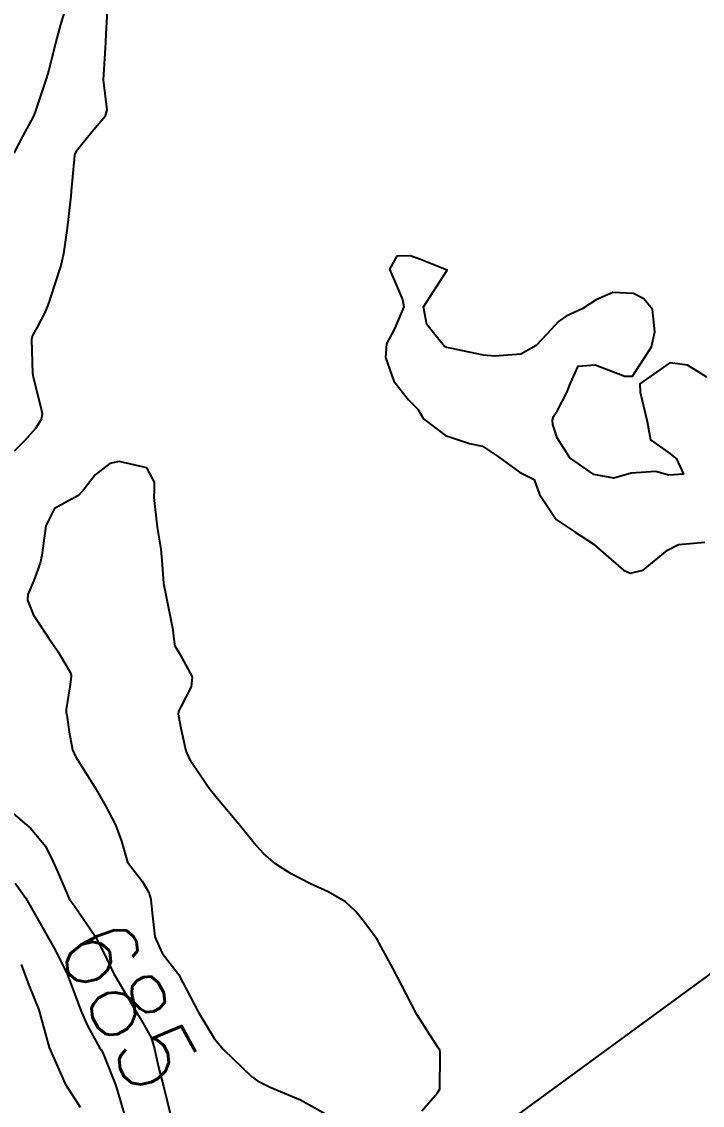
# Model space of a CAD drawing. Header units: metres. Extents: x 298520 to 308411, y 7433745 to 7450750.
# Drawn here: x 301202.5 to 301239, y 7443101.7 to 7443159.9 of the extents above; entities that cross this region are included whole.
import ezdxf
from ezdxf.enums import TextEntityAlignment as Align

# ---------------------------------------------------------------- set-up
doc = ezdxf.new("R2010")
doc.units = ezdxf.units.M
doc.header["$LTSCALE"] = 10
doc.linetypes.add('CONTINUO', pattern=[0])
doc.linetypes.add('DASHED', pattern=[0.75, 0.5, -0.25])
for name, color, linetype in [('Cotas', 45, 'Continuous'), ('Curvas de Nivel 1m', 11, 'Continuous'), ('Curvas de Nivel 5m', 15, 'Continuous'), ('TEXTO', 45, 'Continuous'), ('Vias Secundárias', 230, 'DASHED')]:
    doc.layers.add(name, color=color, linetype=linetype)
doc.styles.add('Style-STANDARD', font='STANDARD.shx')

msp = doc.modelspace()

# ---------------------------------------------------------------- linework, layer by layer
at = {"layer": 'Curvas de Nivel 1m', "flags": 128}
for points, elevation in [([(301204.882, 7443160.769), (301204.549, 7443159.702), (301204.305, 7443158.777), (301203.925, 7443157.261), (301203.794, 7443156.785), (301203.432, 7443155.716), (301203.194, 7443155.024), (301203.106, 7443154.793), (301202.516, 7443153.689), (301202.057, 7443152.803)], 686), ([(301239.257, 7443140.763), (301238.217, 7443141.417), (301237.265, 7443141.541), (301235.661, 7443140.404), (301235.683, 7443139.967), (301236.058, 7443138.397), (301236.226, 7443137.408), (301237.206, 7443136.725), (301237.626, 7443136.376), (301238.01, 7443135.557), (301237.194, 7443135.505), (301236.511, 7443135.705), (301235.195, 7443135.606), (301234.26, 7443135.351), (301233.194, 7443135.551), (301231.909, 7443136.443), (301231.214, 7443137.509), (301230.988, 7443138.221), (301230.975, 7443138.454), (301231.024, 7443138.655), (301231.231, 7443138.987), (301231.746, 7443139.945), (301231.938, 7443140.443), (301232.346, 7443141.355), (301233.263, 7443141.435), (301234.845, 7443140.826), (301235.257, 7443140.815), (301236.278, 7443142.395), (301236.467, 7443143.21), (301236.334, 7443144.395), (301235.88, 7443144.973), (301235.312, 7443145.27), (301234.215, 7443145.32), (301233.308, 7443144.93), (301233.015, 7443144.724), (301232.554, 7443144.437), (301231.696, 7443144.047), (301231.293, 7443143.765), (301230.662, 7443143.08), (301230.093, 7443142.468), (301229.268, 7443142.011), (301227.868, 7443141.893), (301227.267, 7443141.955), (301225.467, 7443142.322), (301225.271, 7443142.36), (301225.168, 7443142.418), (301225.076, 7443142.523), (301224.226, 7443143.598), (301224.04, 7443144.539), (301225.323, 7443146.52), (301223.877, 7443147.091), (301223.33, 7443147.287), (301222.618, 7443147.269), (301222.215, 7443146.561), (301222.913, 7443144.947), (301222.988, 7443144.553), (301222.486, 7443143.357), (301222.053, 7443142.562), (301221.996, 7443141.833), (301222.454, 7443140.558), (301223.243, 7443139.547), (301223.742, 7443139.046), (301224.048, 7443138.538), (301225.22, 7443137.643), (301226.507, 7443137.213), (301227.209, 7443137.058), (301228.062, 7443136.491), (301229.195, 7443135.667), (301229.989, 7443135.266), (301230.275, 7443134.464), (301231.163, 7443133.13), (301232.194, 7443132.44), (301233.147, 7443131.821), (301234.779, 7443130.414), (301235.131, 7443130.245), (301235.845, 7443130.399), (301237.144, 7443131.481), (301237.741, 7443131.78), (301239.148, 7443131.914)], 684), ([(301223.954, 7443101.37), (301224.791, 7443102.342), (301224.914, 7443102.528), (301224.941, 7443104.408), (301224.942, 7443104.528), (301224.914, 7443104.619), (301224.825, 7443104.749), (301223.683, 7443106.542), (301222.867, 7443108.133), (301222.657, 7443108.552), (301222.4, 7443109.033), (301221.555, 7443110.563), (301220.902, 7443111.471), (301220.407, 7443112.077), (301219.859, 7443112.586), (301218.921, 7443113.13), (301217.971, 7443113.566), (301216.935, 7443114.089), (301216.105, 7443114.633), (301215.479, 7443115.173), (301214.954, 7443115.75), (301214.211, 7443116.658), (301212.985, 7443118.12), (301212.545, 7443118.674), (301211.574, 7443120.117), (301211.302, 7443120.687), (301211.025, 7443121.903), (301210.91, 7443122.57), (301210.891, 7443122.692), (301210.911, 7443122.816), (301211.039, 7443123.063), (301211.596, 7443124.143), (301211.642, 7443124.684), (301211.073, 7443125.738), (301210.713, 7443126.329), (301210.653, 7443126.696), (301210.611, 7443127.176), (301210.291, 7443128.702), (301210.098, 7443129.681), (301210.035, 7443130.706), (301209.967, 7443131.534), (301209.756, 7443132.711), (301209.584, 7443134.306), (301209.601, 7443134.714), (301209.598, 7443135.125), (301209.195, 7443135.906), (301207.696, 7443136.237), (301207.197, 7443136.134), (301206.411, 7443135.528), (301205.833, 7443134.754), (301205.526, 7443134.408), (301205.175, 7443134.231), (301204.233, 7443133.708), (301203.759, 7443132.781), (301203.549, 7443131.196), (301203.469, 7443130.785), (301203.123, 7443129.843), (301202.806, 7443129.103), (301202.777, 7443128.793), (301203.101, 7443127.993), (301203.908, 7443126.778), (301204.386, 7443126.08), (301205.065, 7443124.921), (301205.127, 7443124.759), (301205.135, 7443124.686), (301205.053, 7443124.131), (301204.867, 7443122.931), (301204.864, 7443122.763), (301204.887, 7443122.618), (301205.023, 7443121.73), (301205.199, 7443120.758), (301205.362, 7443120.403), (301206.404, 7443118.746), (301206.978, 7443117.745), (301207.505, 7443116.735), (301207.826, 7443115.86), (301208.151, 7443114.728), (301208.933, 7443113.702), (301209.304, 7443113.091), (301209.398, 7443112.713), (301209.454, 7443112.172), (301209.624, 7443110.709), (301210.009, 7443109.828), (301210.873, 7443108.728), (301210.901, 7443108.69), (301210.933, 7443108.629), (301211.952, 7443106.679), (301212.829, 7443105.24), (301213.303, 7443104.665), (301214.809, 7443103.219), (301215.139, 7443102.978), (301215.81, 7443102.635), (301216.797, 7443102.228), (301217.445, 7443101.962), (301218.782, 7443101.211)], 684), ([(301202.129, 7443113.6), (301202.687, 7443112.792), (301202.917, 7443112.411), (301203.843, 7443110.776), (301204.223, 7443110.107), (301204.873, 7443108.804), (301204.896, 7443108.76), (301204.91, 7443108.722), (301205.653, 7443106.758), (301206.012, 7443105.93), (301206.669, 7443104.742), (301206.731, 7443104.65), (301206.82, 7443104.484), (301207.532, 7443102.733), (301207.822, 7443101.695), (301208.114, 7443100.727)], 686), ([(301202.452, 7443109.22), (301202.6, 7443108.793), (301202.863, 7443108.111), (301203.386, 7443106.785), (301203.607, 7443106.01), (301203.954, 7443104.779), (301204.803, 7443102.824), (301204.822, 7443102.789), (301204.837, 7443102.769), (301205.602, 7443101.574)], 687)]:
    msp.add_lwpolyline(points, dxfattribs=dict(at, elevation=elevation))
at = {"layer": 'Curvas de Nivel 5m', "elevation": 685, "flags": 128}
for points in [[(301207.071, 7443160.744), (301206.985, 7443159.23), (301206.967, 7443158.745), (301206.884, 7443157.31), (301206.839, 7443156.746), (301207.044, 7443155.127), (301206.937, 7443154.745), (301206.233, 7443153.929), (301205.395, 7443152.893), (301205.323, 7443152.761), (301205.304, 7443152.673), (301205.132, 7443150.764), (301205.104, 7443150.498), (301204.904, 7443148.767), (301204.713, 7443147.388), (301204.571, 7443146.771), (301204.211, 7443145.675), (301203.933, 7443144.781), (301203.756, 7443144.323), (301203.282, 7443143.425), (301203.057, 7443143.012), (301203, 7443142.793), (301203.055, 7443140.992), (301203.082, 7443140.792), (301203.246, 7443140.122), (301203.518, 7443139.068), (301203.564, 7443138.785), (301203.516, 7443138.498), (301203.221, 7443138.02), (301202.644, 7443137.363), (301202.063, 7443136.801)], [(301200.984, 7443118.208), (301202.645, 7443116.793), (301202.96, 7443116.533), (301203.752, 7443115.579), (301204.142, 7443114.772), (301204.392, 7443114.222), (301204.925, 7443112.977), (301205.022, 7443112.759), (301205.285, 7443112.389), (301206.41, 7443110.745), (301206.884, 7443109.86), (301207.424, 7443108.734), (301208.221, 7443107.358), (301208.606, 7443106.722), (301208.839, 7443106.342), (301209.416, 7443105.299), (301209.608, 7443104.708), (301209.824, 7443103.715), (301210.093, 7443102.701), (301210.523, 7443100.947)]]:
    msp.add_lwpolyline(points, dxfattribs=at)
at = {"layer": 'TEXTO', "linetype": 'CONTINUO'}
msp.add_polyline3d([(301212.383, 7443088.905, 0), (301259.638, 7443123.495, 0)], dxfattribs=at)
at = {"layer": 'Vias Secundárias'}
msp.add_lwpolyline([(301465.55, 7442973.319, 0), (301478.59, 7442967.28, -0.011668)], format="xyb", dxfattribs=at)

# ---------------------------------------------------------------- texts
at = {"layer": 'Cotas', "style": 'Style-STANDARD'}
msp.add_text('685', height=4, rotation=298.11523, dxfattribs=at).set_placement((301208.19, 7443107.041, 685), align=Align.MIDDLE_CENTER)

doc.saveas('drawing.dxf')
